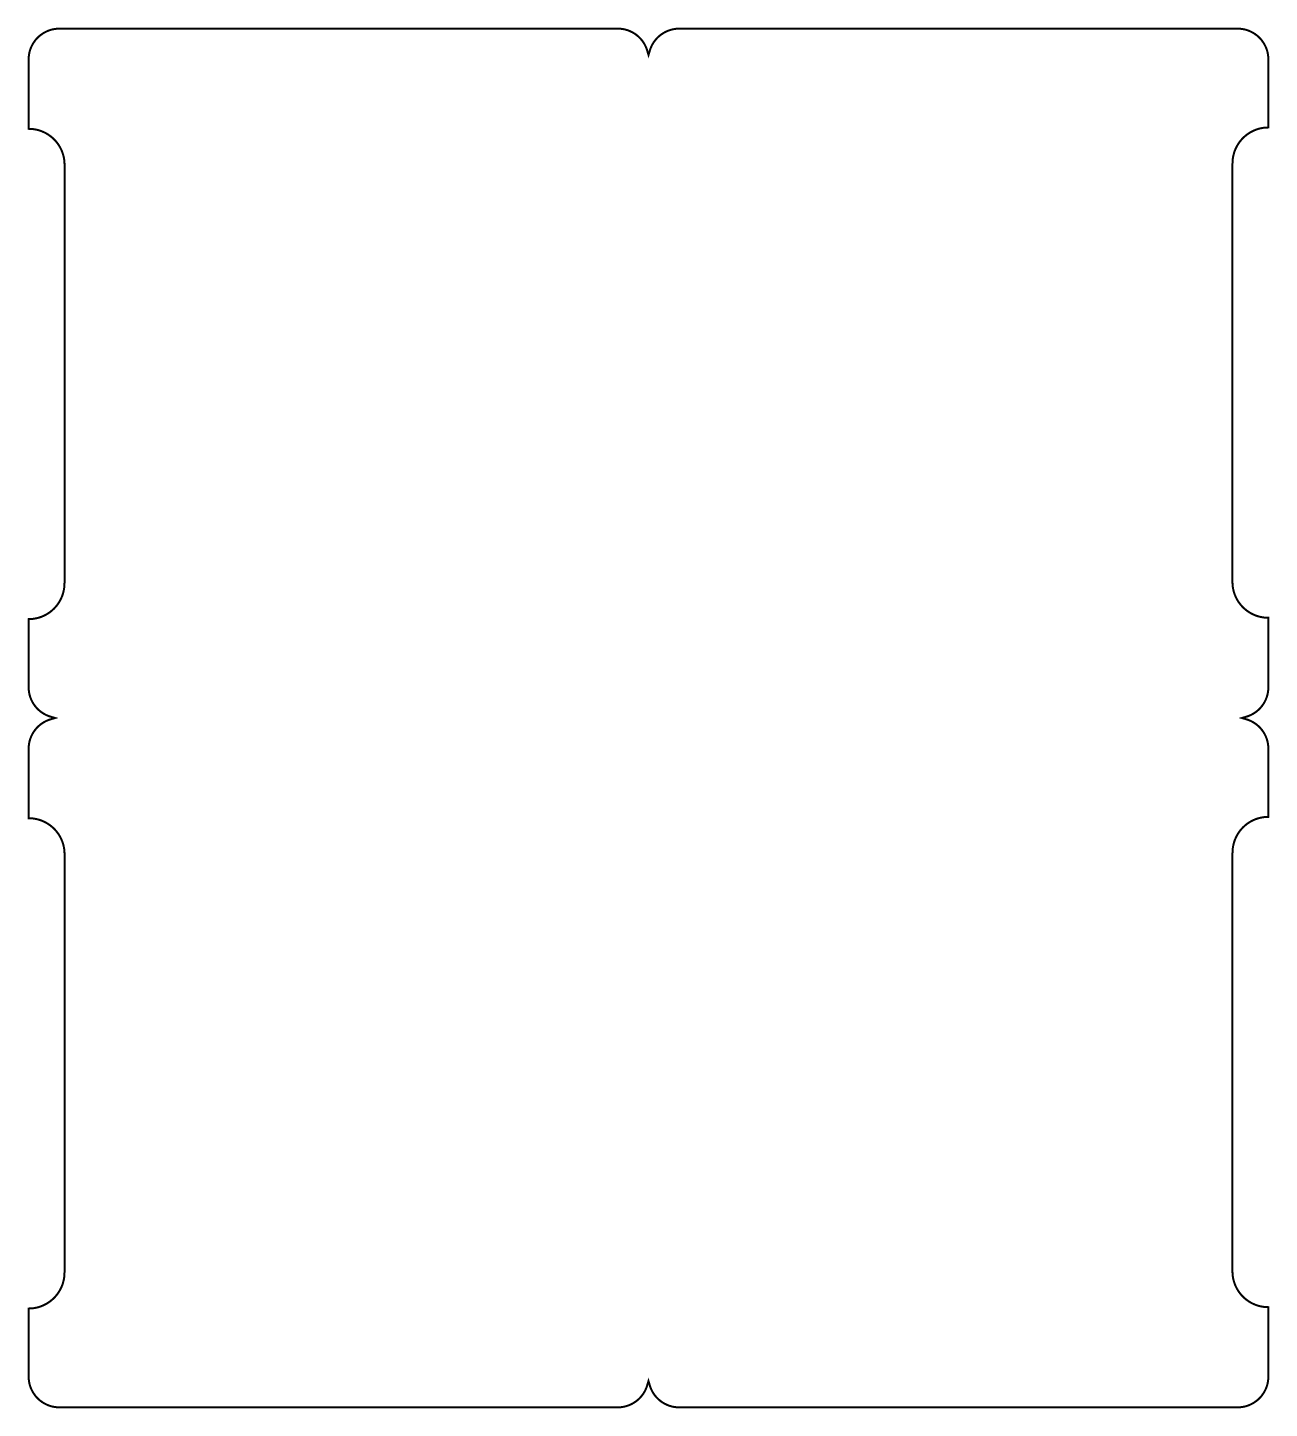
# Model space of a CAD drawing. Extents: x 0 to 123, y 0 to 136.
import ezdxf

# ---------------------------------------------------------------- set-up
doc = ezdxf.new("R2010")
doc.units = 0
doc.layers.add('078739-1ROU1_GBR', color=5, linetype='CONTINUOUS')

msp = doc.modelspace()

# ---------------------------------------------------------------- linework, layer by layer
at = {"layer": '078739-1ROU1_GBR', "const_width": 0.2}
msp.add_lwpolyline([(58.30702, 136.39795), (58.557796, 136.387408), (58.805318, 136.356598), (59.052994, 136.304426), (59.293456, 136.232544), (59.526906, 136.141256), (59.752154, 136.03097), (59.967572, 135.902496), (60.172042, 135.756244), (60.362998, 135.594192), (60.54024, 135.416696), (60.702418, 135.224724), (60.848214, 135.020354), (60.97623, 134.805166), (61.08639, 134.579564), (61.176662, 134.348246), (61.342398, 133.7897), (61.507116, 134.342404), (61.59881, 134.576592), (61.709326, 134.802576), (61.838434, 135.018806), (61.985118, 135.223986), (62.148008, 135.416086), (62.326444, 135.594014), (62.519332, 135.757208), (62.724106, 135.903182), (62.940058, 136.031528), (63.16472, 136.14146), (63.399442, 136.2329), (63.642926, 136.30524), (63.889332, 136.356852), (64.139928, 136.387942), (64.390144, 136.398), (119.635448, 136.39795), (119.887822, 136.387586), (120.138038, 136.35609), (120.38419, 136.304224), (120.62361, 136.2329), (120.85828, 136.14146), (121.086246, 136.029726), (121.30273, 135.900718), (121.506234, 135.75538), (121.699706, 135.591118), (121.877912, 135.412912), (122.040676, 135.220406), (122.186802, 135.015376), (122.315858, 134.798512), (122.426094, 134.572222), (122.517484, 134.337882), (122.589264, 134.095998), (122.640624, 133.849668), (122.671688, 133.599656), (122.682, 133.349136), (122.682, 126.619254), (122.428762, 126.61011), (122.17682, 126.582932), (121.92734, 126.537974), (121.681748, 126.475236), (121.441438, 126.395226), (121.207326, 126.298478), (120.980682, 126.184914), (120.762802, 126.055628), (120.554446, 125.911076), (120.357188, 125.752124), (120.171692, 125.579352), (119.998998, 125.393958), (119.839994, 125.1966), (119.695468, 124.98832), (119.566182, 124.770388), (119.452898, 124.54382), (119.35587, 124.309606), (119.275886, 124.069398), (119.213122, 123.82373), (119.168164, 123.574276), (119.140986, 123.322334), (119.132376, 123.07702), (119.126, 123.044408), (119.126, 81.661), (119.135144, 81.408016), (119.162068, 81.155768), (119.207, 80.906696), (119.26979, 80.660926), (119.349774, 80.42049), (119.446828, 80.186504), (119.56034, 79.959708), (119.689626, 79.741802), (119.834178, 79.533724), (119.99313, 79.336418), (120.165622, 79.150972), (120.351296, 78.978252), (120.548654, 78.819248), (120.75668, 78.674722), (120.974612, 78.545436), (121.20118, 78.431898), (121.435368, 78.33487), (121.675906, 78.25486), (121.921244, 78.192376), (122.170698, 78.147164), (122.422692, 78.12024), (122.682, 78.110868), (122.68195, 71.245806), (122.671586, 70.995514), (122.639862, 70.742962), (122.588096, 70.496634), (122.515884, 70.254826), (122.42424, 70.020738), (122.313548, 69.794424), (122.184236, 69.577992), (122.037984, 69.37337), (121.874916, 69.181092), (121.696454, 69.003164), (121.50443, 68.840578), (121.298844, 68.69402), (121.082258, 68.565396), (120.855866, 68.454854), (120.623584, 68.364354), (120.06895, 68.199128), (120.623584, 68.0339), (120.85828, 67.94246), (121.086246, 67.830726), (121.30273, 67.701718), (121.506234, 67.55638), (121.699706, 67.392118), (121.877912, 67.213912), (122.040676, 67.021406), (122.186802, 66.816376), (122.315858, 66.599512), (122.426094, 66.373222), (122.517484, 66.138882), (122.589264, 65.896998), (122.640624, 65.650668), (122.671688, 65.400656), (122.682, 65.150136), (122.682, 58.420254), (122.428762, 58.41111), (122.17682, 58.383932), (121.92734, 58.338974), (121.681748, 58.276236), (121.441438, 58.196226), (121.207326, 58.099478), (120.980682, 57.985914), (120.762802, 57.856628), (120.554446, 57.712076), (120.357188, 57.553124), (120.171692, 57.380352), (119.998998, 57.194958), (119.839994, 56.9976), (119.695468, 56.78932), (119.566182, 56.571388), (119.452898, 56.34482), (119.35587, 56.110606), (119.275886, 55.870398), (119.213122, 55.62473), (119.168164, 55.375276), (119.140986, 55.123334), (119.132376, 54.87802), (119.126, 54.845408), (119.126, 13.462), (119.135144, 13.209016), (119.162068, 12.956768), (119.207, 12.707696), (119.26979, 12.461926), (119.349774, 12.22149), (119.446828, 11.987504), (119.56034, 11.760708), (119.689626, 11.542802), (119.834178, 11.334724), (119.99313, 11.137418), (120.165622, 10.951972), (120.351296, 10.779252), (120.548654, 10.620248), (120.75668, 10.475722), (120.974612, 10.346436), (121.20118, 10.232898), (121.435368, 10.13587), (121.675906, 10.05586), (121.921244, 9.993376), (122.170698, 9.948164), (122.422692, 9.92124), (122.682, 9.911868), (122.68195, 3.046806), (122.671586, 2.796514), (122.639862, 2.543962), (122.588096, 2.297634), (122.515884, 2.055826), (122.42424, 1.821738), (122.313548, 1.595424), (122.184236, 1.378992), (122.037984, 1.17437), (121.874916, 0.982092), (121.696454, 0.804164), (121.50443, 0.641578), (121.298844, 0.49502), (121.082258, 0.366396), (120.855866, 0.255854), (120.623558, 0.165354), (120.380074, 0.093014), (120.133542, 0.041402), (119.883276, 0.010566), (119.632756, 0), (64.37498, 0.00005), (64.124206, 0.010592), (63.876682, 0.041402), (63.629006, 0.093574), (63.388544, 0.165456), (63.155094, 0.256744), (62.929846, 0.36703), (62.714428, 0.495504), (62.509958, 0.641756), (62.319002, 0.803808), (62.14176, 0.981304), (61.979582, 1.173276), (61.833786, 1.377646), (61.70577, 1.592834), (61.59561, 1.818436), (61.505338, 2.049754), (61.339604, 2.6083), (61.174884, 2.055596), (61.08319, 1.821408), (60.972674, 1.595424), (60.843566, 1.379194), (60.696882, 1.174014), (60.533992, 0.981914), (60.355556, 0.803986), (60.162668, 0.640792), (59.957894, 0.494818), (59.741944, 0.366472), (59.51728, 0.25654), (59.282558, 0.1651), (59.039074, 0.09276), (58.792668, 0.041148), (58.542072, 0.010058), (58.291858, 0), (3.046552, 0.00005), (2.794178, 0.010414), (2.543962, 0.04191), (2.297812, 0.093776), (2.05839, 0.1651), (1.82372, 0.25654), (1.595756, 0.368274), (1.37927, 0.497282), (1.175766, 0.64262), (0.982294, 0.806882), (0.804088, 0.985088), (0.641324, 1.177594), (0.495198, 1.382624), (0.366142, 1.599488), (0.255906, 1.825778), (0.164516, 2.060118), (0.092736, 2.302002), (0.041376, 2.548332), (0.010312, 2.798344), (0, 3.048864), (0, 9.778746), (0.253238, 9.78789), (0.50518, 9.815068), (0.75466, 9.860026), (1.000252, 9.922764), (1.240562, 10.002774), (1.474674, 10.099522), (1.701318, 10.213086), (1.919198, 10.342372), (2.127554, 10.486924), (2.324812, 10.645876), (2.510308, 10.818648), (2.683002, 11.004042), (2.842006, 11.2014), (2.986532, 11.40968), (3.115818, 11.627612), (3.229102, 11.85418), (3.32613, 12.088394), (3.406114, 12.328602), (3.468878, 12.57427), (3.513836, 12.823724), (3.541014, 13.075666), (3.549624, 13.32098), (3.556, 13.353592), (3.556, 54.737), (3.546856, 54.989984), (3.519932, 55.242232), (3.475, 55.491304), (3.41221, 55.737074), (3.332226, 55.97751), (3.235172, 56.211496), (3.12166, 56.438292), (2.992374, 56.656198), (2.847822, 56.864276), (2.68887, 57.061582), (2.516378, 57.247028), (2.330704, 57.419748), (2.133346, 57.578752), (1.92532, 57.723278), (1.707388, 57.852564), (1.48082, 57.966102), (1.246632, 58.06313), (1.006094, 58.14314), (0.760756, 58.205624), (0.511302, 58.250836), (0.259308, 58.27776), (0, 58.287132), (0.00005, 65.152194), (0.010414, 65.402486), (0.042138, 65.655038), (0.093904, 65.901366), (0.166116, 66.143174), (0.25776, 66.377262), (0.368452, 66.603576), (0.497764, 66.820008), (0.644018, 67.02463), (0.807084, 67.21691), (0.985546, 67.394836), (1.17757, 67.557422), (1.383158, 67.70398), (1.599742, 67.832606), (1.826134, 67.943146), (2.058442, 68.033646), (2.61305, 68.198874), (2.058416, 68.3641), (1.82372, 68.45554), (1.595756, 68.567274), (1.37927, 68.696282), (1.175766, 68.84162), (0.982294, 69.005882), (0.804088, 69.184088), (0.641324, 69.376594), (0.495198, 69.581624), (0.366142, 69.798488), (0.255906, 70.024778), (0.164516, 70.259118), (0.092736, 70.501002), (0.041376, 70.747332), (0.010312, 70.997344), (0, 71.247864), (0, 77.977746), (0.253238, 77.98689), (0.50518, 78.014068), (0.75466, 78.059026), (1.000252, 78.121764), (1.240562, 78.201774), (1.474674, 78.298522), (1.701318, 78.412086), (1.919198, 78.541372), (2.127554, 78.685924), (2.324812, 78.844876), (2.510308, 79.017648), (2.683002, 79.203042), (2.842006, 79.4004), (2.986532, 79.60868), (3.115818, 79.826612), (3.229102, 80.05318), (3.32613, 80.287394), (3.406114, 80.527602), (3.468878, 80.77327), (3.513836, 81.022724), (3.541014, 81.274666), (3.549624, 81.51998), (3.556, 81.552592), (3.556, 122.936), (3.546856, 123.188984), (3.519932, 123.441232), (3.475, 123.690304), (3.41221, 123.936074), (3.332226, 124.17651), (3.235172, 124.410496), (3.12166, 124.637292), (2.992374, 124.855198), (2.847822, 125.063276), (2.68887, 125.260582), (2.516378, 125.446028), (2.330704, 125.618748), (2.133346, 125.777752), (1.92532, 125.922278), (1.707388, 126.051564), (1.48082, 126.165102), (1.246632, 126.26213), (1.006094, 126.34214), (0.760756, 126.404624), (0.511302, 126.449836), (0.259308, 126.47676), (0, 126.486132), (0.00005, 133.351194), (0.010414, 133.601486), (0.042138, 133.854038), (0.093904, 134.100366), (0.166116, 134.342174), (0.25776, 134.576262), (0.368452, 134.802576), (0.497764, 135.019008), (0.644018, 135.223632), (0.807084, 135.41591), (0.985546, 135.593836), (1.17757, 135.756422), (1.383158, 135.90298), (1.599742, 136.031606), (1.826134, 136.142146), (2.058442, 136.232646), (2.301926, 136.304986), (2.548458, 136.356598), (2.798724, 136.387434), (3.049244, 136.398), (58.30702, 136.39795)], dxfattribs=at)

doc.saveas('drawing.dxf')
